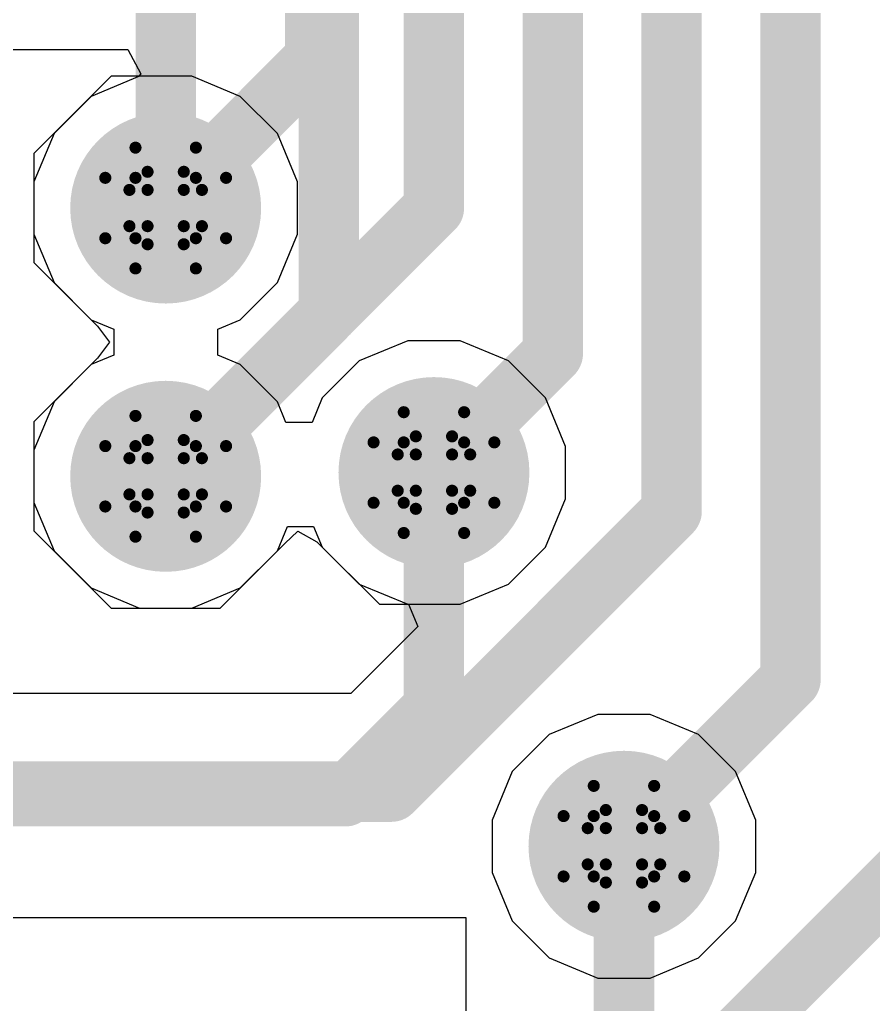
# Model space of a CAD drawing. Header units: inches. Extents: x -4 to 5258, y -4 to 5281.
# Drawn here: x 60.535 to 64.126, y 23.253 to 27.394 of the extents above; entities that cross this region are included whole.
import ezdxf

# ---------------------------------------------------------------- set-up
doc = ezdxf.new("R2010")
doc.units = ezdxf.units.IN
for name, color, linetype in [('Bottom Layer', 5, 'Continuous'), ('Bottom Solder', 6, 'Continuous'), ('Drill Drawing', 1, 'Continuous'), ('Layer 1', 16, 'Continuous'), ('Layer 2', 76, 'Continuous'), ('Top Layer', 1, 'Continuous'), ('Top Solder', 216, 'Continuous'), ('Via Holes', 16, 'Continuous')]:
    doc.layers.add(name, color=color, linetype=linetype)

msp = doc.modelspace()

# ---------------------------------------------------------------- hatches: boundary and pattern name
at = {"layer": 'Bottom Layer'}
h = msp.add_hatch(color=5, dxfattribs=at)
edge = h.paths.add_edge_path()
edge.add_arc((61.1495, 26.6015), 0.3, 0, 360)
h = msp.add_hatch(color=5, dxfattribs=at)
edge = h.paths.add_edge_path()
edge.add_arc((61.1495, 25.4734), 0.3, 0, 360)
h = msp.add_hatch(color=5, dxfattribs=at)
edge = h.paths.add_edge_path()
edge.add_arc((62.2779, 25.489), 0.3, 0, 360)
h = msp.add_hatch(color=5, dxfattribs=at)
edge = h.paths.add_edge_path()
edge.add_arc((63.0771, 23.9175), 0.3, 0, 360)
at = {"layer": 'Bottom Solder'}
h = msp.add_hatch(color=6, dxfattribs=at)
edge = h.paths.add_edge_path()
edge.add_arc((61.1495, 26.6015), 0.4016, 0, 360)
h = msp.add_hatch(color=6, dxfattribs=at)
edge = h.paths.add_edge_path()
edge.add_arc((62.2779, 25.489), 0.4016, 0, 360)
h = msp.add_hatch(color=6, dxfattribs=at)
edge = h.paths.add_edge_path()
edge.add_arc((61.1495, 25.4734), 0.4016, 0, 360)
h = msp.add_hatch(color=6, dxfattribs=at)
edge = h.paths.add_edge_path()
edge.add_arc((63.0771, 23.9175), 0.4016, 0, 360)
at = {"layer": 'Layer 1'}
h = msp.add_hatch(color=16, dxfattribs=at)
edge = h.paths.add_edge_path()
edge.add_arc((61.1495, 26.6015), 0.3, 0, 360)
h = msp.add_hatch(color=16, dxfattribs=at)
edge = h.paths.add_edge_path()
edge.add_arc((61.1495, 25.4734), 0.3, 0, 360)
h = msp.add_hatch(color=16, dxfattribs=at)
edge = h.paths.add_edge_path()
edge.add_arc((62.2779, 25.489), 0.3, 0, 360)
h = msp.add_hatch(color=16, dxfattribs=at)
edge = h.paths.add_edge_path()
edge.add_arc((63.0771, 23.9175), 0.3, 0, 360)
at = {"layer": 'Layer 2'}
h = msp.add_hatch(color=76, dxfattribs=at)
edge = h.paths.add_edge_path()
edge.add_arc((61.1495, 26.6015), 0.3, 0, 360)
h = msp.add_hatch(color=76, dxfattribs=at)
edge = h.paths.add_edge_path()
edge.add_arc((61.1495, 25.4734), 0.3, 0, 360)
h = msp.add_hatch(color=76, dxfattribs=at)
edge = h.paths.add_edge_path()
edge.add_arc((62.2779, 25.489), 0.3, 0, 360)
h = msp.add_hatch(color=76, dxfattribs=at)
edge = h.paths.add_edge_path()
edge.add_arc((63.0771, 23.9175), 0.3, 0, 360)
at = {"layer": 'Top Layer'}
h = msp.add_hatch(color=1, dxfattribs=at)
edge = h.paths.add_edge_path()
edge.add_arc((61.1495, 26.6015), 0.3, 0, 360)
h = msp.add_hatch(color=1, dxfattribs=at)
edge = h.paths.add_edge_path()
edge.add_arc((61.1495, 25.4734), 0.3, 0, 360)
h = msp.add_hatch(color=1, dxfattribs=at)
edge = h.paths.add_edge_path()
edge.add_arc((62.2779, 25.489), 0.3, 0, 360)
h = msp.add_hatch(color=1, dxfattribs=at)
edge = h.paths.add_edge_path()
edge.add_arc((63.0771, 23.9175), 0.3, 0, 360)
at = {"layer": 'Top Solder'}
h = msp.add_hatch(color=216, dxfattribs=at)
edge = h.paths.add_edge_path()
edge.add_arc((61.1495, 26.6015), 0.4016, 0, 360)
h = msp.add_hatch(color=216, dxfattribs=at)
edge = h.paths.add_edge_path()
edge.add_arc((62.2779, 25.489), 0.4016, 0, 360)
h = msp.add_hatch(color=216, dxfattribs=at)
edge = h.paths.add_edge_path()
edge.add_arc((61.1495, 25.4734), 0.4016, 0, 360)
h = msp.add_hatch(color=216, dxfattribs=at)
edge = h.paths.add_edge_path()
edge.add_arc((63.0771, 23.9175), 0.4016, 0, 360)
at = {"layer": 'Via Holes'}
h = msp.add_hatch(color=7, dxfattribs=at)
edge = h.paths.add_edge_path()
edge.add_arc((61.1495, 26.6015), 0.15, 0, 360)
h = msp.add_hatch(color=7, dxfattribs=at)
edge = h.paths.add_edge_path()
edge.add_arc((62.2779, 25.489), 0.15, 0, 360)
h = msp.add_hatch(color=7, dxfattribs=at)
edge = h.paths.add_edge_path()
edge.add_arc((61.1495, 25.4734), 0.15, 0, 360)
h = msp.add_hatch(color=7, dxfattribs=at)
edge = h.paths.add_edge_path()
edge.add_arc((63.0771, 23.9175), 0.15, 0, 360)

# ---------------------------------------------------------------- linework, layer by layer
at = {"layer": 'Bottom Layer'}
for p, q in [((61.0393, 27.1555), (60.8357, 27.0712)), ((61.2597, 27.1555), (61.0393, 27.1555)), ((61.4633, 27.0712), (61.2597, 27.1555)), ((60.8357, 27.0712), (60.6799, 26.9153)), ((61.6192, 26.9153), (61.4633, 27.0712)), ((60.6799, 26.9153), (60.5955, 26.7117)), ((61.7035, 26.7117), (61.6192, 26.9153)), ((60.5955, 26.7117), (60.5955, 26.4913)), ((61.7035, 26.4913), (61.7035, 26.7117)), ((60.5955, 26.4913), (60.6799, 26.2877)), ((61.6192, 26.2877), (61.7035, 26.4913)), ((60.6799, 26.2877), (60.8357, 26.1318)), ((61.4633, 26.1318), (61.6192, 26.2877)), ((60.8357, 26.1318), (60.9308, 26.0924)), ((61.3682, 26.0924), (61.4633, 26.1318)), ((60.9308, 26.0924), (60.9308, 25.9825)), ((61.3682, 25.9825), (61.3682, 26.0924)), ((62.1677, 26.043), (61.964, 25.9587)), ((62.3881, 26.043), (62.1677, 26.043)), ((62.5917, 25.9587), (62.3881, 26.043)), ((60.9308, 25.9825), (60.8357, 25.9431)), ((61.4633, 25.9431), (61.3682, 25.9825)), ((60.8357, 25.9431), (60.6799, 25.7872)), ((61.6192, 25.7872), (61.4633, 25.9431)), ((61.964, 25.9587), (61.8082, 25.8028)), ((62.7475, 25.8028), (62.5917, 25.9587)), ((61.8082, 25.8028), (61.7654, 25.6996)), ((62.8319, 25.5992), (62.7475, 25.8028)), ((60.6799, 25.7872), (60.5955, 25.5836)), ((61.6555, 25.6996), (61.6192, 25.7872)), ((61.7654, 25.6996), (61.6555, 25.6996)), ((62.8319, 25.3788), (62.8319, 25.5992)), ((60.5955, 25.5836), (60.5955, 25.3632)), ((60.5955, 25.3632), (60.6799, 25.1596)), ((62.7475, 25.1752), (62.8319, 25.3788)), ((61.6192, 25.1596), (61.6619, 25.2628)), ((61.6619, 25.2628), (61.7719, 25.2628)), ((61.7719, 25.2628), (61.8082, 25.1752)), ((61.8082, 25.1752), (61.964, 25.0193)), ((62.5917, 25.0193), (62.7475, 25.1752)), ((60.6799, 25.1596), (60.8357, 25.0037)), ((61.4633, 25.0037), (61.6192, 25.1596)), ((61.964, 25.0193), (62.1677, 24.935)), ((62.3881, 24.935), (62.5917, 25.0193)), ((60.8357, 25.0037), (61.0393, 24.9194)), ((61.2597, 24.9194), (61.4633, 25.0037)), ((62.1677, 24.935), (62.3881, 24.935)), ((61.0393, 24.9194), (61.2597, 24.9194)), ((62.9669, 24.4715), (62.7632, 24.3872)), ((63.1873, 24.4715), (62.9669, 24.4715)), ((63.3909, 24.3872), (63.1873, 24.4715)), ((62.7632, 24.3872), (62.6074, 24.2313)), ((63.5467, 24.2313), (63.3909, 24.3872)), ((62.6074, 24.2313), (62.5231, 24.0277)), ((63.6311, 24.0277), (63.5467, 24.2313)), ((62.5231, 24.0277), (62.5231, 23.8073)), ((63.6311, 23.8073), (63.6311, 24.0277)), ((62.5231, 23.8073), (62.6074, 23.6037)), ((63.5467, 23.6037), (63.6311, 23.8073)), ((62.6074, 23.6037), (62.7632, 23.4479)), ((63.3909, 23.4479), (63.5467, 23.6037)), ((62.7632, 23.4479), (62.9669, 23.3635)), ((63.1873, 23.3635), (63.3909, 23.4479)), ((62.9669, 23.3635), (63.1873, 23.3635))]:
    msp.add_line(p, q, dxfattribs=at)
at = {"layer": 'Drill Drawing'}
for points in [[(61.0225, 26.7285, 0.0508, 0.0508, 0), (61.0225, 26.8555, 0.0508, 0.0508, 0)], [(61.0225, 26.8555, 0.0508, 0.0508, 0), (61.2765, 26.8555, 0.0508, 0.0508, 0)], [(61.2765, 26.7285, 0.0508, 0.0508, 0), (61.2765, 26.8555, 0.0508, 0.0508, 0)], [(60.8955, 26.4745, 0.0508, 0.0508, 0), (60.8955, 26.7285, 0.0508, 0.0508, 0)], [(60.8955, 26.7285, 0.0508, 0.0508, 0), (61.0225, 26.7285, 0.0508, 0.0508, 0)], [(61.0733, 26.6777, 0.0508, 0.0508, 0), (61.0733, 26.7539, 0.0508, 0.0508, 0)], [(61.0733, 26.7539, 0.0508, 0.0508, 0), (61.2257, 26.7539, 0.0508, 0.0508, 0)], [(61.2257, 26.6777, 0.0508, 0.0508, 0), (61.2257, 26.7539, 0.0508, 0.0508, 0)], [(61.2765, 26.7285, 0.0508, 0.0508, 0), (61.4035, 26.7285, 0.0508, 0.0508, 0)], [(61.4035, 26.4745, 0.0508, 0.0508, 0), (61.4035, 26.7285, 0.0508, 0.0508, 0)], [(60.9971, 26.5253, 0.0508, 0.0508, 0), (60.9971, 26.6777, 0.0508, 0.0508, 0)], [(60.9971, 26.6777, 0.0508, 0.0508, 0), (61.0733, 26.6777, 0.0508, 0.0508, 0)], [(61.2257, 26.6777, 0.0508, 0.0508, 0), (61.3019, 26.6777, 0.0508, 0.0508, 0)], [(61.3019, 26.5253, 0.0508, 0.0508, 0), (61.3019, 26.6777, 0.0508, 0.0508, 0)], [(60.9971, 26.5253, 0.0508, 0.0508, 0), (61.0733, 26.5253, 0.0508, 0.0508, 0)], [(61.0733, 26.4491, 0.0508, 0.0508, 0), (61.0733, 26.5253, 0.0508, 0.0508, 0)], [(61.2257, 26.5253, 0.0508, 0.0508, 0), (61.3019, 26.5253, 0.0508, 0.0508, 0)], [(61.2257, 26.4491, 0.0508, 0.0508, 0), (61.2257, 26.5253, 0.0508, 0.0508, 0)], [(60.8955, 26.4745, 0.0508, 0.0508, 0), (61.0225, 26.4745, 0.0508, 0.0508, 0)], [(61.0225, 26.3475, 0.0508, 0.0508, 0), (61.0225, 26.4745, 0.0508, 0.0508, 0)], [(61.0733, 26.4491, 0.0508, 0.0508, 0), (61.2257, 26.4491, 0.0508, 0.0508, 0)], [(61.2765, 26.4745, 0.0508, 0.0508, 0), (61.4035, 26.4745, 0.0508, 0.0508, 0)], [(61.2765, 26.3475, 0.0508, 0.0508, 0), (61.2765, 26.4745, 0.0508, 0.0508, 0)], [(61.0225, 26.3475, 0.0508, 0.0508, 0), (61.2765, 26.3475, 0.0508, 0.0508, 0)], [(62.1509, 25.616, 0.0508, 0.0508, 0), (62.1509, 25.743, 0.0508, 0.0508, 0)], [(62.1509, 25.743, 0.0508, 0.0508, 0), (62.4049, 25.743, 0.0508, 0.0508, 0)], [(62.4049, 25.616, 0.0508, 0.0508, 0), (62.4049, 25.743, 0.0508, 0.0508, 0)], [(61.0225, 25.6004, 0.0508, 0.0508, 0), (61.0225, 25.7274, 0.0508, 0.0508, 0)], [(61.0225, 25.7274, 0.0508, 0.0508, 0), (61.2765, 25.7274, 0.0508, 0.0508, 0)], [(61.2765, 25.6004, 0.0508, 0.0508, 0), (61.2765, 25.7274, 0.0508, 0.0508, 0)], [(61.0733, 25.5496, 0.0508, 0.0508, 0), (61.0733, 25.6258, 0.0508, 0.0508, 0)], [(61.0733, 25.6258, 0.0508, 0.0508, 0), (61.2257, 25.6258, 0.0508, 0.0508, 0)], [(61.2257, 25.5496, 0.0508, 0.0508, 0), (61.2257, 25.6258, 0.0508, 0.0508, 0)], [(62.0239, 25.362, 0.0508, 0.0508, 0), (62.0239, 25.616, 0.0508, 0.0508, 0)], [(62.0239, 25.616, 0.0508, 0.0508, 0), (62.1509, 25.616, 0.0508, 0.0508, 0)], [(62.2017, 25.5652, 0.0508, 0.0508, 0), (62.2017, 25.6414, 0.0508, 0.0508, 0)], [(62.2017, 25.6414, 0.0508, 0.0508, 0), (62.3541, 25.6414, 0.0508, 0.0508, 0)], [(62.3541, 25.5652, 0.0508, 0.0508, 0), (62.3541, 25.6414, 0.0508, 0.0508, 0)], [(62.4049, 25.616, 0.0508, 0.0508, 0), (62.5319, 25.616, 0.0508, 0.0508, 0)], [(62.5319, 25.362, 0.0508, 0.0508, 0), (62.5319, 25.616, 0.0508, 0.0508, 0)], [(60.8955, 25.3464, 0.0508, 0.0508, 0), (60.8955, 25.6004, 0.0508, 0.0508, 0)], [(60.8955, 25.6004, 0.0508, 0.0508, 0), (61.0225, 25.6004, 0.0508, 0.0508, 0)], [(61.2765, 25.6004, 0.0508, 0.0508, 0), (61.4035, 25.6004, 0.0508, 0.0508, 0)], [(61.4035, 25.3464, 0.0508, 0.0508, 0), (61.4035, 25.6004, 0.0508, 0.0508, 0)], [(62.1255, 25.4128, 0.0508, 0.0508, 0), (62.1255, 25.5652, 0.0508, 0.0508, 0)], [(62.1255, 25.5652, 0.0508, 0.0508, 0), (62.2017, 25.5652, 0.0508, 0.0508, 0)], [(62.3541, 25.5652, 0.0508, 0.0508, 0), (62.4303, 25.5652, 0.0508, 0.0508, 0)], [(62.4303, 25.4128, 0.0508, 0.0508, 0), (62.4303, 25.5652, 0.0508, 0.0508, 0)], [(60.9971, 25.3972, 0.0508, 0.0508, 0), (60.9971, 25.5496, 0.0508, 0.0508, 0)], [(60.9971, 25.5496, 0.0508, 0.0508, 0), (61.0733, 25.5496, 0.0508, 0.0508, 0)], [(61.2257, 25.5496, 0.0508, 0.0508, 0), (61.3019, 25.5496, 0.0508, 0.0508, 0)], [(61.3019, 25.3972, 0.0508, 0.0508, 0), (61.3019, 25.5496, 0.0508, 0.0508, 0)], [(62.1255, 25.4128, 0.0508, 0.0508, 0), (62.2017, 25.4128, 0.0508, 0.0508, 0)], [(62.2017, 25.3366, 0.0508, 0.0508, 0), (62.2017, 25.4128, 0.0508, 0.0508, 0)], [(62.3541, 25.4128, 0.0508, 0.0508, 0), (62.4303, 25.4128, 0.0508, 0.0508, 0)], [(62.3541, 25.3366, 0.0508, 0.0508, 0), (62.3541, 25.4128, 0.0508, 0.0508, 0)], [(60.9971, 25.3972, 0.0508, 0.0508, 0), (61.0733, 25.3972, 0.0508, 0.0508, 0)], [(61.0733, 25.321, 0.0508, 0.0508, 0), (61.0733, 25.3972, 0.0508, 0.0508, 0)], [(61.2257, 25.3972, 0.0508, 0.0508, 0), (61.3019, 25.3972, 0.0508, 0.0508, 0)], [(61.2257, 25.321, 0.0508, 0.0508, 0), (61.2257, 25.3972, 0.0508, 0.0508, 0)], [(62.0239, 25.362, 0.0508, 0.0508, 0), (62.1509, 25.362, 0.0508, 0.0508, 0)], [(62.1509, 25.235, 0.0508, 0.0508, 0), (62.1509, 25.362, 0.0508, 0.0508, 0)], [(62.4049, 25.362, 0.0508, 0.0508, 0), (62.5319, 25.362, 0.0508, 0.0508, 0)], [(62.4049, 25.235, 0.0508, 0.0508, 0), (62.4049, 25.362, 0.0508, 0.0508, 0)], [(60.8955, 25.3464, 0.0508, 0.0508, 0), (61.0225, 25.3464, 0.0508, 0.0508, 0)], [(61.0225, 25.2194, 0.0508, 0.0508, 0), (61.0225, 25.3464, 0.0508, 0.0508, 0)], [(61.0733, 25.321, 0.0508, 0.0508, 0), (61.2257, 25.321, 0.0508, 0.0508, 0)], [(61.2765, 25.3464, 0.0508, 0.0508, 0), (61.4035, 25.3464, 0.0508, 0.0508, 0)], [(61.2765, 25.2194, 0.0508, 0.0508, 0), (61.2765, 25.3464, 0.0508, 0.0508, 0)], [(62.2017, 25.3366, 0.0508, 0.0508, 0), (62.3541, 25.3366, 0.0508, 0.0508, 0)], [(62.1509, 25.235, 0.0508, 0.0508, 0), (62.4049, 25.235, 0.0508, 0.0508, 0)], [(61.0225, 25.2194, 0.0508, 0.0508, 0), (61.2765, 25.2194, 0.0508, 0.0508, 0)], [(62.9501, 24.0445, 0.0508, 0.0508, 0), (62.9501, 24.1715, 0.0508, 0.0508, 0)], [(62.9501, 24.1715, 0.0508, 0.0508, 0), (63.2041, 24.1715, 0.0508, 0.0508, 0)], [(63.2041, 24.0445, 0.0508, 0.0508, 0), (63.2041, 24.1715, 0.0508, 0.0508, 0)], [(62.8231, 23.7905, 0.0508, 0.0508, 0), (62.8231, 24.0445, 0.0508, 0.0508, 0)], [(62.8231, 24.0445, 0.0508, 0.0508, 0), (62.9501, 24.0445, 0.0508, 0.0508, 0)], [(63.0009, 23.9937, 0.0508, 0.0508, 0), (63.0009, 24.0699, 0.0508, 0.0508, 0)], [(63.0009, 24.0699, 0.0508, 0.0508, 0), (63.1533, 24.0699, 0.0508, 0.0508, 0)], [(63.1533, 23.9937, 0.0508, 0.0508, 0), (63.1533, 24.0699, 0.0508, 0.0508, 0)], [(63.2041, 24.0445, 0.0508, 0.0508, 0), (63.3311, 24.0445, 0.0508, 0.0508, 0)], [(63.3311, 23.7905, 0.0508, 0.0508, 0), (63.3311, 24.0445, 0.0508, 0.0508, 0)], [(62.9247, 23.8413, 0.0508, 0.0508, 0), (62.9247, 23.9937, 0.0508, 0.0508, 0)], [(62.9247, 23.9937, 0.0508, 0.0508, 0), (63.0009, 23.9937, 0.0508, 0.0508, 0)], [(63.1533, 23.9937, 0.0508, 0.0508, 0), (63.2295, 23.9937, 0.0508, 0.0508, 0)], [(63.2295, 23.8413, 0.0508, 0.0508, 0), (63.2295, 23.9937, 0.0508, 0.0508, 0)], [(62.9247, 23.8413, 0.0508, 0.0508, 0), (63.0009, 23.8413, 0.0508, 0.0508, 0)], [(63.0009, 23.7651, 0.0508, 0.0508, 0), (63.0009, 23.8413, 0.0508, 0.0508, 0)], [(63.1533, 23.8413, 0.0508, 0.0508, 0), (63.2295, 23.8413, 0.0508, 0.0508, 0)], [(63.1533, 23.7651, 0.0508, 0.0508, 0), (63.1533, 23.8413, 0.0508, 0.0508, 0)], [(62.8231, 23.7905, 0.0508, 0.0508, 0), (62.9501, 23.7905, 0.0508, 0.0508, 0)], [(62.9501, 23.6635, 0.0508, 0.0508, 0), (62.9501, 23.7905, 0.0508, 0.0508, 0)], [(63.2041, 23.7905, 0.0508, 0.0508, 0), (63.3311, 23.7905, 0.0508, 0.0508, 0)], [(63.2041, 23.6635, 0.0508, 0.0508, 0), (63.2041, 23.7905, 0.0508, 0.0508, 0)], [(63.0009, 23.7651, 0.0508, 0.0508, 0), (63.1533, 23.7651, 0.0508, 0.0508, 0)], [(62.9501, 23.6635, 0.0508, 0.0508, 0), (63.2041, 23.6635, 0.0508, 0.0508, 0)]]:
    msp.add_lwpolyline(points, format="xyseb", dxfattribs=at)
for points in [[(61.0098, 26.8555, 0.0254, 0.0254, 1), (61.0352, 26.8555, 0.0254, 0.0254, 1)], [(61.0098, 26.8555, 0.0254, 0.0254, 1), (61.0352, 26.8555, 0.0254, 0.0254, 1)], [(61.2638, 26.8555, 0.0254, 0.0254, 1), (61.2892, 26.8555, 0.0254, 0.0254, 1)], [(61.2638, 26.8555, 0.0254, 0.0254, 1), (61.2892, 26.8555, 0.0254, 0.0254, 1)], [(60.8828, 26.7285, 0.0254, 0.0254, 1), (60.9082, 26.7285, 0.0254, 0.0254, 1)], [(60.8828, 26.7285, 0.0254, 0.0254, 1), (60.9082, 26.7285, 0.0254, 0.0254, 1)], [(61.0098, 26.7285, 0.0254, 0.0254, 1), (61.0352, 26.7285, 0.0254, 0.0254, 1)], [(61.0098, 26.7285, 0.0254, 0.0254, 1), (61.0352, 26.7285, 0.0254, 0.0254, 1)], [(61.0606, 26.7539, 0.0254, 0.0254, 1), (61.086, 26.7539, 0.0254, 0.0254, 1)], [(61.0606, 26.7539, 0.0254, 0.0254, 1), (61.086, 26.7539, 0.0254, 0.0254, 1)], [(61.213, 26.7539, 0.0254, 0.0254, 1), (61.2384, 26.7539, 0.0254, 0.0254, 1)], [(61.213, 26.7539, 0.0254, 0.0254, 1), (61.2384, 26.7539, 0.0254, 0.0254, 1)], [(61.2638, 26.7285, 0.0254, 0.0254, 1), (61.2892, 26.7285, 0.0254, 0.0254, 1)], [(61.2638, 26.7285, 0.0254, 0.0254, 1), (61.2892, 26.7285, 0.0254, 0.0254, 1)], [(61.3908, 26.7285, 0.0254, 0.0254, 1), (61.4162, 26.7285, 0.0254, 0.0254, 1)], [(61.3908, 26.7285, 0.0254, 0.0254, 1), (61.4162, 26.7285, 0.0254, 0.0254, 1)], [(60.9844, 26.6777, 0.0254, 0.0254, 1), (61.0098, 26.6777, 0.0254, 0.0254, 1)], [(60.9844, 26.6777, 0.0254, 0.0254, 1), (61.0098, 26.6777, 0.0254, 0.0254, 1)], [(61.0606, 26.6777, 0.0254, 0.0254, 1), (61.086, 26.6777, 0.0254, 0.0254, 1)], [(61.0606, 26.6777, 0.0254, 0.0254, 1), (61.086, 26.6777, 0.0254, 0.0254, 1)], [(61.213, 26.6777, 0.0254, 0.0254, 1), (61.2384, 26.6777, 0.0254, 0.0254, 1)], [(61.213, 26.6777, 0.0254, 0.0254, 1), (61.2384, 26.6777, 0.0254, 0.0254, 1)], [(61.2892, 26.6777, 0.0254, 0.0254, 1), (61.3146, 26.6777, 0.0254, 0.0254, 1)], [(61.2892, 26.6777, 0.0254, 0.0254, 1), (61.3146, 26.6777, 0.0254, 0.0254, 1)], [(60.9844, 26.5253, 0.0254, 0.0254, 1), (61.0098, 26.5253, 0.0254, 0.0254, 1)], [(60.9844, 26.5253, 0.0254, 0.0254, 1), (61.0098, 26.5253, 0.0254, 0.0254, 1)], [(61.0606, 26.5253, 0.0254, 0.0254, 1), (61.086, 26.5253, 0.0254, 0.0254, 1)], [(61.0606, 26.5253, 0.0254, 0.0254, 1), (61.086, 26.5253, 0.0254, 0.0254, 1)], [(61.213, 26.5253, 0.0254, 0.0254, 1), (61.2384, 26.5253, 0.0254, 0.0254, 1)], [(61.213, 26.5253, 0.0254, 0.0254, 1), (61.2384, 26.5253, 0.0254, 0.0254, 1)], [(61.2892, 26.5253, 0.0254, 0.0254, 1), (61.3146, 26.5253, 0.0254, 0.0254, 1)], [(61.2892, 26.5253, 0.0254, 0.0254, 1), (61.3146, 26.5253, 0.0254, 0.0254, 1)], [(60.8828, 26.4745, 0.0254, 0.0254, 1), (60.9082, 26.4745, 0.0254, 0.0254, 1)], [(60.8828, 26.4745, 0.0254, 0.0254, 1), (60.9082, 26.4745, 0.0254, 0.0254, 1)], [(61.0098, 26.4745, 0.0254, 0.0254, 1), (61.0352, 26.4745, 0.0254, 0.0254, 1)], [(61.0098, 26.4745, 0.0254, 0.0254, 1), (61.0352, 26.4745, 0.0254, 0.0254, 1)], [(61.0606, 26.4491, 0.0254, 0.0254, 1), (61.086, 26.4491, 0.0254, 0.0254, 1)], [(61.0606, 26.4491, 0.0254, 0.0254, 1), (61.086, 26.4491, 0.0254, 0.0254, 1)], [(61.213, 26.4491, 0.0254, 0.0254, 1), (61.2384, 26.4491, 0.0254, 0.0254, 1)], [(61.213, 26.4491, 0.0254, 0.0254, 1), (61.2384, 26.4491, 0.0254, 0.0254, 1)], [(61.2638, 26.4745, 0.0254, 0.0254, 1), (61.2892, 26.4745, 0.0254, 0.0254, 1)], [(61.2638, 26.4745, 0.0254, 0.0254, 1), (61.2892, 26.4745, 0.0254, 0.0254, 1)], [(61.3908, 26.4745, 0.0254, 0.0254, 1), (61.4162, 26.4745, 0.0254, 0.0254, 1)], [(61.3908, 26.4745, 0.0254, 0.0254, 1), (61.4162, 26.4745, 0.0254, 0.0254, 1)], [(61.0098, 26.3475, 0.0254, 0.0254, 1), (61.0352, 26.3475, 0.0254, 0.0254, 1)], [(61.0098, 26.3475, 0.0254, 0.0254, 1), (61.0352, 26.3475, 0.0254, 0.0254, 1)], [(61.2638, 26.3475, 0.0254, 0.0254, 1), (61.2892, 26.3475, 0.0254, 0.0254, 1)], [(61.2638, 26.3475, 0.0254, 0.0254, 1), (61.2892, 26.3475, 0.0254, 0.0254, 1)], [(62.1382, 25.743, 0.0254, 0.0254, 1), (62.1636, 25.743, 0.0254, 0.0254, 1)], [(62.1382, 25.743, 0.0254, 0.0254, 1), (62.1636, 25.743, 0.0254, 0.0254, 1)], [(62.3922, 25.743, 0.0254, 0.0254, 1), (62.4176, 25.743, 0.0254, 0.0254, 1)], [(62.3922, 25.743, 0.0254, 0.0254, 1), (62.4176, 25.743, 0.0254, 0.0254, 1)], [(61.0098, 25.7274, 0.0254, 0.0254, 1), (61.0352, 25.7274, 0.0254, 0.0254, 1)], [(61.0098, 25.7274, 0.0254, 0.0254, 1), (61.0352, 25.7274, 0.0254, 0.0254, 1)], [(61.2638, 25.7274, 0.0254, 0.0254, 1), (61.2892, 25.7274, 0.0254, 0.0254, 1)], [(61.2638, 25.7274, 0.0254, 0.0254, 1), (61.2892, 25.7274, 0.0254, 0.0254, 1)], [(61.0606, 25.6258, 0.0254, 0.0254, 1), (61.086, 25.6258, 0.0254, 0.0254, 1)], [(61.0606, 25.6258, 0.0254, 0.0254, 1), (61.086, 25.6258, 0.0254, 0.0254, 1)], [(61.213, 25.6258, 0.0254, 0.0254, 1), (61.2384, 25.6258, 0.0254, 0.0254, 1)], [(61.213, 25.6258, 0.0254, 0.0254, 1), (61.2384, 25.6258, 0.0254, 0.0254, 1)], [(62.0112, 25.616, 0.0254, 0.0254, 1), (62.0366, 25.616, 0.0254, 0.0254, 1)], [(62.0112, 25.616, 0.0254, 0.0254, 1), (62.0366, 25.616, 0.0254, 0.0254, 1)], [(62.1382, 25.616, 0.0254, 0.0254, 1), (62.1636, 25.616, 0.0254, 0.0254, 1)], [(62.1382, 25.616, 0.0254, 0.0254, 1), (62.1636, 25.616, 0.0254, 0.0254, 1)], [(62.189, 25.6414, 0.0254, 0.0254, 1), (62.2144, 25.6414, 0.0254, 0.0254, 1)], [(62.189, 25.6414, 0.0254, 0.0254, 1), (62.2144, 25.6414, 0.0254, 0.0254, 1)], [(62.3414, 25.6414, 0.0254, 0.0254, 1), (62.3668, 25.6414, 0.0254, 0.0254, 1)], [(62.3414, 25.6414, 0.0254, 0.0254, 1), (62.3668, 25.6414, 0.0254, 0.0254, 1)], [(62.3922, 25.616, 0.0254, 0.0254, 1), (62.4176, 25.616, 0.0254, 0.0254, 1)], [(62.3922, 25.616, 0.0254, 0.0254, 1), (62.4176, 25.616, 0.0254, 0.0254, 1)], [(62.5192, 25.616, 0.0254, 0.0254, 1), (62.5446, 25.616, 0.0254, 0.0254, 1)], [(62.5192, 25.616, 0.0254, 0.0254, 1), (62.5446, 25.616, 0.0254, 0.0254, 1)], [(60.8828, 25.6004, 0.0254, 0.0254, 1), (60.9082, 25.6004, 0.0254, 0.0254, 1)], [(60.8828, 25.6004, 0.0254, 0.0254, 1), (60.9082, 25.6004, 0.0254, 0.0254, 1)], [(61.0098, 25.6004, 0.0254, 0.0254, 1), (61.0352, 25.6004, 0.0254, 0.0254, 1)], [(61.0098, 25.6004, 0.0254, 0.0254, 1), (61.0352, 25.6004, 0.0254, 0.0254, 1)], [(61.2638, 25.6004, 0.0254, 0.0254, 1), (61.2892, 25.6004, 0.0254, 0.0254, 1)], [(61.2638, 25.6004, 0.0254, 0.0254, 1), (61.2892, 25.6004, 0.0254, 0.0254, 1)], [(61.3908, 25.6004, 0.0254, 0.0254, 1), (61.4162, 25.6004, 0.0254, 0.0254, 1)], [(61.3908, 25.6004, 0.0254, 0.0254, 1), (61.4162, 25.6004, 0.0254, 0.0254, 1)], [(62.1128, 25.5652, 0.0254, 0.0254, 1), (62.1382, 25.5652, 0.0254, 0.0254, 1)], [(62.1128, 25.5652, 0.0254, 0.0254, 1), (62.1382, 25.5652, 0.0254, 0.0254, 1)], [(62.189, 25.5652, 0.0254, 0.0254, 1), (62.2144, 25.5652, 0.0254, 0.0254, 1)], [(62.189, 25.5652, 0.0254, 0.0254, 1), (62.2144, 25.5652, 0.0254, 0.0254, 1)], [(62.3414, 25.5652, 0.0254, 0.0254, 1), (62.3668, 25.5652, 0.0254, 0.0254, 1)], [(62.3414, 25.5652, 0.0254, 0.0254, 1), (62.3668, 25.5652, 0.0254, 0.0254, 1)], [(62.4176, 25.5652, 0.0254, 0.0254, 1), (62.443, 25.5652, 0.0254, 0.0254, 1)], [(62.4176, 25.5652, 0.0254, 0.0254, 1), (62.443, 25.5652, 0.0254, 0.0254, 1)], [(60.9844, 25.5496, 0.0254, 0.0254, 1), (61.0098, 25.5496, 0.0254, 0.0254, 1)], [(60.9844, 25.5496, 0.0254, 0.0254, 1), (61.0098, 25.5496, 0.0254, 0.0254, 1)], [(61.0606, 25.5496, 0.0254, 0.0254, 1), (61.086, 25.5496, 0.0254, 0.0254, 1)], [(61.0606, 25.5496, 0.0254, 0.0254, 1), (61.086, 25.5496, 0.0254, 0.0254, 1)], [(61.213, 25.5496, 0.0254, 0.0254, 1), (61.2384, 25.5496, 0.0254, 0.0254, 1)], [(61.213, 25.5496, 0.0254, 0.0254, 1), (61.2384, 25.5496, 0.0254, 0.0254, 1)], [(61.2892, 25.5496, 0.0254, 0.0254, 1), (61.3146, 25.5496, 0.0254, 0.0254, 1)], [(61.2892, 25.5496, 0.0254, 0.0254, 1), (61.3146, 25.5496, 0.0254, 0.0254, 1)], [(62.1128, 25.4128, 0.0254, 0.0254, 1), (62.1382, 25.4128, 0.0254, 0.0254, 1)], [(62.1128, 25.4128, 0.0254, 0.0254, 1), (62.1382, 25.4128, 0.0254, 0.0254, 1)], [(62.189, 25.4128, 0.0254, 0.0254, 1), (62.2144, 25.4128, 0.0254, 0.0254, 1)], [(62.189, 25.4128, 0.0254, 0.0254, 1), (62.2144, 25.4128, 0.0254, 0.0254, 1)], [(62.3414, 25.4128, 0.0254, 0.0254, 1), (62.3668, 25.4128, 0.0254, 0.0254, 1)], [(62.3414, 25.4128, 0.0254, 0.0254, 1), (62.3668, 25.4128, 0.0254, 0.0254, 1)], [(62.4176, 25.4128, 0.0254, 0.0254, 1), (62.443, 25.4128, 0.0254, 0.0254, 1)], [(62.4176, 25.4128, 0.0254, 0.0254, 1), (62.443, 25.4128, 0.0254, 0.0254, 1)], [(60.9844, 25.3972, 0.0254, 0.0254, 1), (61.0098, 25.3972, 0.0254, 0.0254, 1)], [(60.9844, 25.3972, 0.0254, 0.0254, 1), (61.0098, 25.3972, 0.0254, 0.0254, 1)], [(61.0606, 25.3972, 0.0254, 0.0254, 1), (61.086, 25.3972, 0.0254, 0.0254, 1)], [(61.0606, 25.3972, 0.0254, 0.0254, 1), (61.086, 25.3972, 0.0254, 0.0254, 1)], [(61.213, 25.3972, 0.0254, 0.0254, 1), (61.2384, 25.3972, 0.0254, 0.0254, 1)], [(61.213, 25.3972, 0.0254, 0.0254, 1), (61.2384, 25.3972, 0.0254, 0.0254, 1)], [(61.2892, 25.3972, 0.0254, 0.0254, 1), (61.3146, 25.3972, 0.0254, 0.0254, 1)], [(61.2892, 25.3972, 0.0254, 0.0254, 1), (61.3146, 25.3972, 0.0254, 0.0254, 1)], [(62.0112, 25.362, 0.0254, 0.0254, 1), (62.0366, 25.362, 0.0254, 0.0254, 1)], [(62.0112, 25.362, 0.0254, 0.0254, 1), (62.0366, 25.362, 0.0254, 0.0254, 1)], [(62.1382, 25.362, 0.0254, 0.0254, 1), (62.1636, 25.362, 0.0254, 0.0254, 1)], [(62.1382, 25.362, 0.0254, 0.0254, 1), (62.1636, 25.362, 0.0254, 0.0254, 1)], [(62.3922, 25.362, 0.0254, 0.0254, 1), (62.4176, 25.362, 0.0254, 0.0254, 1)], [(62.3922, 25.362, 0.0254, 0.0254, 1), (62.4176, 25.362, 0.0254, 0.0254, 1)], [(62.5192, 25.362, 0.0254, 0.0254, 1), (62.5446, 25.362, 0.0254, 0.0254, 1)], [(62.5192, 25.362, 0.0254, 0.0254, 1), (62.5446, 25.362, 0.0254, 0.0254, 1)], [(60.8828, 25.3464, 0.0254, 0.0254, 1), (60.9082, 25.3464, 0.0254, 0.0254, 1)], [(60.8828, 25.3464, 0.0254, 0.0254, 1), (60.9082, 25.3464, 0.0254, 0.0254, 1)], [(61.0098, 25.3464, 0.0254, 0.0254, 1), (61.0352, 25.3464, 0.0254, 0.0254, 1)], [(61.0098, 25.3464, 0.0254, 0.0254, 1), (61.0352, 25.3464, 0.0254, 0.0254, 1)], [(61.0606, 25.321, 0.0254, 0.0254, 1), (61.086, 25.321, 0.0254, 0.0254, 1)], [(61.0606, 25.321, 0.0254, 0.0254, 1), (61.086, 25.321, 0.0254, 0.0254, 1)], [(61.213, 25.321, 0.0254, 0.0254, 1), (61.2384, 25.321, 0.0254, 0.0254, 1)], [(61.213, 25.321, 0.0254, 0.0254, 1), (61.2384, 25.321, 0.0254, 0.0254, 1)], [(61.2638, 25.3464, 0.0254, 0.0254, 1), (61.2892, 25.3464, 0.0254, 0.0254, 1)], [(61.2638, 25.3464, 0.0254, 0.0254, 1), (61.2892, 25.3464, 0.0254, 0.0254, 1)], [(61.3908, 25.3464, 0.0254, 0.0254, 1), (61.4162, 25.3464, 0.0254, 0.0254, 1)], [(61.3908, 25.3464, 0.0254, 0.0254, 1), (61.4162, 25.3464, 0.0254, 0.0254, 1)], [(62.189, 25.3366, 0.0254, 0.0254, 1), (62.2144, 25.3366, 0.0254, 0.0254, 1)], [(62.189, 25.3366, 0.0254, 0.0254, 1), (62.2144, 25.3366, 0.0254, 0.0254, 1)], [(62.3414, 25.3366, 0.0254, 0.0254, 1), (62.3668, 25.3366, 0.0254, 0.0254, 1)], [(62.3414, 25.3366, 0.0254, 0.0254, 1), (62.3668, 25.3366, 0.0254, 0.0254, 1)], [(62.1382, 25.235, 0.0254, 0.0254, 1), (62.1636, 25.235, 0.0254, 0.0254, 1)], [(62.1382, 25.235, 0.0254, 0.0254, 1), (62.1636, 25.235, 0.0254, 0.0254, 1)], [(62.3922, 25.235, 0.0254, 0.0254, 1), (62.4176, 25.235, 0.0254, 0.0254, 1)], [(62.3922, 25.235, 0.0254, 0.0254, 1), (62.4176, 25.235, 0.0254, 0.0254, 1)], [(61.0098, 25.2194, 0.0254, 0.0254, 1), (61.0352, 25.2194, 0.0254, 0.0254, 1)], [(61.0098, 25.2194, 0.0254, 0.0254, 1), (61.0352, 25.2194, 0.0254, 0.0254, 1)], [(61.2638, 25.2194, 0.0254, 0.0254, 1), (61.2892, 25.2194, 0.0254, 0.0254, 1)], [(61.2638, 25.2194, 0.0254, 0.0254, 1), (61.2892, 25.2194, 0.0254, 0.0254, 1)], [(62.9374, 24.1715, 0.0254, 0.0254, 1), (62.9628, 24.1715, 0.0254, 0.0254, 1)], [(62.9374, 24.1715, 0.0254, 0.0254, 1), (62.9628, 24.1715, 0.0254, 0.0254, 1)], [(63.1914, 24.1715, 0.0254, 0.0254, 1), (63.2168, 24.1715, 0.0254, 0.0254, 1)], [(63.1914, 24.1715, 0.0254, 0.0254, 1), (63.2168, 24.1715, 0.0254, 0.0254, 1)], [(62.8104, 24.0445, 0.0254, 0.0254, 1), (62.8358, 24.0445, 0.0254, 0.0254, 1)], [(62.8104, 24.0445, 0.0254, 0.0254, 1), (62.8358, 24.0445, 0.0254, 0.0254, 1)], [(62.9374, 24.0445, 0.0254, 0.0254, 1), (62.9628, 24.0445, 0.0254, 0.0254, 1)], [(62.9374, 24.0445, 0.0254, 0.0254, 1), (62.9628, 24.0445, 0.0254, 0.0254, 1)], [(62.9882, 24.0699, 0.0254, 0.0254, 1), (63.0136, 24.0699, 0.0254, 0.0254, 1)], [(62.9882, 24.0699, 0.0254, 0.0254, 1), (63.0136, 24.0699, 0.0254, 0.0254, 1)], [(63.1406, 24.0699, 0.0254, 0.0254, 1), (63.166, 24.0699, 0.0254, 0.0254, 1)], [(63.1406, 24.0699, 0.0254, 0.0254, 1), (63.166, 24.0699, 0.0254, 0.0254, 1)], [(63.1914, 24.0445, 0.0254, 0.0254, 1), (63.2168, 24.0445, 0.0254, 0.0254, 1)], [(63.1914, 24.0445, 0.0254, 0.0254, 1), (63.2168, 24.0445, 0.0254, 0.0254, 1)], [(63.3184, 24.0445, 0.0254, 0.0254, 1), (63.3438, 24.0445, 0.0254, 0.0254, 1)], [(63.3184, 24.0445, 0.0254, 0.0254, 1), (63.3438, 24.0445, 0.0254, 0.0254, 1)], [(62.912, 23.9937, 0.0254, 0.0254, 1), (62.9374, 23.9937, 0.0254, 0.0254, 1)], [(62.912, 23.9937, 0.0254, 0.0254, 1), (62.9374, 23.9937, 0.0254, 0.0254, 1)], [(62.9882, 23.9937, 0.0254, 0.0254, 1), (63.0136, 23.9937, 0.0254, 0.0254, 1)], [(62.9882, 23.9937, 0.0254, 0.0254, 1), (63.0136, 23.9937, 0.0254, 0.0254, 1)], [(63.1406, 23.9937, 0.0254, 0.0254, 1), (63.166, 23.9937, 0.0254, 0.0254, 1)], [(63.1406, 23.9937, 0.0254, 0.0254, 1), (63.166, 23.9937, 0.0254, 0.0254, 1)], [(63.2168, 23.9937, 0.0254, 0.0254, 1), (63.2422, 23.9937, 0.0254, 0.0254, 1)], [(63.2168, 23.9937, 0.0254, 0.0254, 1), (63.2422, 23.9937, 0.0254, 0.0254, 1)], [(62.912, 23.8413, 0.0254, 0.0254, 1), (62.9374, 23.8413, 0.0254, 0.0254, 1)], [(62.912, 23.8413, 0.0254, 0.0254, 1), (62.9374, 23.8413, 0.0254, 0.0254, 1)], [(62.9882, 23.8413, 0.0254, 0.0254, 1), (63.0136, 23.8413, 0.0254, 0.0254, 1)], [(62.9882, 23.8413, 0.0254, 0.0254, 1), (63.0136, 23.8413, 0.0254, 0.0254, 1)], [(63.1406, 23.8413, 0.0254, 0.0254, 1), (63.166, 23.8413, 0.0254, 0.0254, 1)], [(63.1406, 23.8413, 0.0254, 0.0254, 1), (63.166, 23.8413, 0.0254, 0.0254, 1)], [(63.2168, 23.8413, 0.0254, 0.0254, 1), (63.2422, 23.8413, 0.0254, 0.0254, 1)], [(63.2168, 23.8413, 0.0254, 0.0254, 1), (63.2422, 23.8413, 0.0254, 0.0254, 1)], [(62.8104, 23.7905, 0.0254, 0.0254, 1), (62.8358, 23.7905, 0.0254, 0.0254, 1)], [(62.8104, 23.7905, 0.0254, 0.0254, 1), (62.8358, 23.7905, 0.0254, 0.0254, 1)], [(62.9374, 23.7905, 0.0254, 0.0254, 1), (62.9628, 23.7905, 0.0254, 0.0254, 1)], [(62.9374, 23.7905, 0.0254, 0.0254, 1), (62.9628, 23.7905, 0.0254, 0.0254, 1)], [(63.1914, 23.7905, 0.0254, 0.0254, 1), (63.2168, 23.7905, 0.0254, 0.0254, 1)], [(63.1914, 23.7905, 0.0254, 0.0254, 1), (63.2168, 23.7905, 0.0254, 0.0254, 1)], [(63.3184, 23.7905, 0.0254, 0.0254, 1), (63.3438, 23.7905, 0.0254, 0.0254, 1)], [(63.3184, 23.7905, 0.0254, 0.0254, 1), (63.3438, 23.7905, 0.0254, 0.0254, 1)], [(62.9882, 23.7651, 0.0254, 0.0254, 1), (63.0136, 23.7651, 0.0254, 0.0254, 1)], [(62.9882, 23.7651, 0.0254, 0.0254, 1), (63.0136, 23.7651, 0.0254, 0.0254, 1)], [(63.1406, 23.7651, 0.0254, 0.0254, 1), (63.166, 23.7651, 0.0254, 0.0254, 1)], [(63.1406, 23.7651, 0.0254, 0.0254, 1), (63.166, 23.7651, 0.0254, 0.0254, 1)], [(62.9374, 23.6635, 0.0254, 0.0254, 1), (62.9628, 23.6635, 0.0254, 0.0254, 1)], [(62.9374, 23.6635, 0.0254, 0.0254, 1), (62.9628, 23.6635, 0.0254, 0.0254, 1)], [(63.1914, 23.6635, 0.0254, 0.0254, 1), (63.2168, 23.6635, 0.0254, 0.0254, 1)], [(63.1914, 23.6635, 0.0254, 0.0254, 1), (63.2168, 23.6635, 0.0254, 0.0254, 1)]]:
    msp.add_lwpolyline(points, format="xyseb", close=True, dxfattribs=at)
at = {"layer": 'Layer 1'}
for p, q in [((61.0393, 27.1555), (60.8357, 27.0712)), ((61.2597, 27.1555), (61.0393, 27.1555)), ((61.4633, 27.0712), (61.2597, 27.1555)), ((60.8357, 27.0712), (60.6799, 26.9153)), ((61.6192, 26.9153), (61.4633, 27.0712)), ((60.6799, 26.9153), (60.5955, 26.7117)), ((61.7035, 26.7117), (61.6192, 26.9153)), ((60.5955, 26.7117), (60.5955, 26.4913)), ((61.7035, 26.4913), (61.7035, 26.7117)), ((60.5955, 26.4913), (60.6799, 26.2877)), ((61.6192, 26.2877), (61.7035, 26.4913)), ((60.6799, 26.2877), (60.8357, 26.1318)), ((61.4633, 26.1318), (61.6192, 26.2877)), ((60.8357, 26.1318), (60.9308, 26.0924)), ((61.3682, 26.0924), (61.4633, 26.1318)), ((60.9308, 26.0924), (60.9308, 25.9825)), ((61.3682, 25.9825), (61.3682, 26.0924)), ((62.1677, 26.043), (61.964, 25.9587)), ((62.3881, 26.043), (62.1677, 26.043)), ((62.5917, 25.9587), (62.3881, 26.043)), ((60.9308, 25.9825), (60.8357, 25.9431)), ((61.4633, 25.9431), (61.3682, 25.9825)), ((60.8357, 25.9431), (60.6799, 25.7872)), ((61.6192, 25.7872), (61.4633, 25.9431)), ((61.964, 25.9587), (61.8082, 25.8028)), ((62.7475, 25.8028), (62.5917, 25.9587)), ((61.8082, 25.8028), (61.7654, 25.6996)), ((62.8319, 25.5992), (62.7475, 25.8028)), ((60.6799, 25.7872), (60.5955, 25.5836)), ((61.6555, 25.6996), (61.6192, 25.7872)), ((61.7654, 25.6996), (61.6555, 25.6996)), ((62.8319, 25.3788), (62.8319, 25.5992)), ((60.5955, 25.5836), (60.5955, 25.3632)), ((60.5955, 25.3632), (60.6799, 25.1596)), ((62.7475, 25.1752), (62.8319, 25.3788)), ((61.6192, 25.1596), (61.6619, 25.2628)), ((61.6619, 25.2628), (61.7719, 25.2628)), ((61.7719, 25.2628), (61.8082, 25.1752)), ((61.8082, 25.1752), (61.964, 25.0193)), ((62.5917, 25.0193), (62.7475, 25.1752)), ((60.6799, 25.1596), (60.8357, 25.0037)), ((61.4633, 25.0037), (61.6192, 25.1596)), ((61.964, 25.0193), (62.1677, 24.935)), ((62.3881, 24.935), (62.5917, 25.0193)), ((60.8357, 25.0037), (61.0393, 24.9194)), ((61.2597, 24.9194), (61.4633, 25.0037)), ((62.1677, 24.935), (62.3881, 24.935)), ((61.0393, 24.9194), (61.2597, 24.9194)), ((62.9669, 24.4715), (62.7632, 24.3872)), ((63.1873, 24.4715), (62.9669, 24.4715)), ((63.3909, 24.3872), (63.1873, 24.4715)), ((62.7632, 24.3872), (62.6074, 24.2313)), ((63.5467, 24.2313), (63.3909, 24.3872)), ((62.6074, 24.2313), (62.5231, 24.0277)), ((63.6311, 24.0277), (63.5467, 24.2313)), ((62.5231, 24.0277), (62.5231, 23.8073)), ((63.6311, 23.8073), (63.6311, 24.0277)), ((62.5231, 23.8073), (62.6074, 23.6037)), ((63.5467, 23.6037), (63.6311, 23.8073)), ((62.6074, 23.6037), (62.7632, 23.4479)), ((63.3909, 23.4479), (63.5467, 23.6037)), ((62.7632, 23.4479), (62.9669, 23.3635)), ((63.1873, 23.3635), (63.3909, 23.4479)), ((62.9669, 23.3635), (63.1873, 23.3635))]:
    msp.add_line(p, q, dxfattribs=at)
at = {"layer": 'Layer 2'}
for points in [[(61.8362, 26.1599, 0.254, 0.254, 0), (61.8362, 28.0751, 0.254, 0.254, 0)], [(61.1496, 26.6014, 0.254, 0.254, 0), (61.1496, 27.7871, 0.254, 0.254, 0)], [(61.1496, 25.4733, 0.254, 0.254, 0), (61.8226, 26.1463, 0.254, 0.254, 0)], [(62.2779, 24.5007, 0.254, 0.254, 0), (62.2779, 25.489, 0.254, 0.254, 0)], [(61.9049, 24.1277, 0.254, 0.254, 0), (62.2779, 24.5007, 0.254, 0.254, 0)], [(55.074, 24.1277, 0.254, 0.254, 0), (61.9049, 24.1277, 0.254, 0.254, 0)], [(63.0772, 21.1606, 0.254, 0.254, 0), (63.0772, 23.9174, 0.254, 0.254, 0)]]:
    msp.add_lwpolyline(points, format="xyseb", dxfattribs=at)
for points in [[(61.0861, 26.6014, 0.127, 0.127, 1), (61.2131, 26.6014, 0.127, 0.127, 1)], [(61.7591, 26.1463, 0.127, 0.127, 1), (61.8861, 26.1463, 0.127, 0.127, 1)], [(61.7727, 26.1599, 0.127, 0.127, 1), (61.8997, 26.1599, 0.127, 0.127, 1)], [(61.0861, 25.4733, 0.127, 0.127, 1), (61.2131, 25.4733, 0.127, 0.127, 1)], [(62.2144, 25.489, 0.127, 0.127, 1), (62.3414, 25.489, 0.127, 0.127, 1)], [(62.2144, 24.5007, 0.127, 0.127, 1), (62.3414, 24.5007, 0.127, 0.127, 1)], [(62.2144, 24.5007, 0.127, 0.127, 1), (62.3414, 24.5007, 0.127, 0.127, 1)], [(61.8414, 24.1277, 0.127, 0.127, 1), (61.9684, 24.1277, 0.127, 0.127, 1)], [(61.8414, 24.1277, 0.127, 0.127, 1), (61.9684, 24.1277, 0.127, 0.127, 1)], [(63.0137, 23.9174, 0.127, 0.127, 1), (63.1407, 23.9174, 0.127, 0.127, 1)]]:
    msp.add_lwpolyline(points, format="xyseb", close=True, dxfattribs=at)
at = {"layer": 'Top Layer'}
for p, q in [((60.3791, 27.2681), (60.99, 27.2681)), ((60.99, 27.2681), (61.0443, 27.1665)), ((61.0443, 27.1665), (61.0369, 27.1555)), ((60.92, 27.1555), (60.5955, 26.831)), ((61.0369, 27.1555), (60.92, 27.1555)), ((60.5955, 26.831), (60.5955, 26.372)), ((60.5955, 26.372), (60.8624, 26.1051)), ((60.8624, 26.1051), (60.9126, 26.0374)), ((60.9126, 26.0374), (60.8624, 25.9698)), ((60.8624, 25.9698), (60.5955, 25.7029)), ((60.5955, 25.7029), (60.5955, 25.2439)), ((60.5955, 25.2439), (60.92, 24.9194)), ((61.6506, 25.191), (61.7058, 25.2426)), ((61.7058, 25.2426), (61.7859, 25.1975)), ((61.379, 24.9194), (61.6506, 25.191)), ((61.7859, 25.1975), (62.0484, 24.935)), ((62.0484, 24.935), (62.1708, 24.935)), ((62.1708, 24.935), (62.2097, 24.8411)), ((60.92, 24.9194), (61.379, 24.9194)), ((62.2097, 24.8411), (61.9281, 24.5596)), ((61.9281, 24.5596), (55.0731, 24.5596)), ((55.209, 23.6182), (62.412, 23.6182)), ((62.412, 23.6182), (62.412, 18.7635))]:
    msp.add_line(p, q, dxfattribs=at)
for points in [[(61.7777, 27.2297, 0.254, 0.254, 0), (61.7777, 29.1062, 0.254, 0.254, 0)], [(62.2776, 26.6015, 0.254, 0.254, 0), (62.2776, 29.1062, 0.254, 0.254, 0)], [(62.7777, 25.9889, 0.254, 0.254, 0), (62.7777, 29.1062, 0.254, 0.254, 0)], [(63.2776, 25.3258, 0.254, 0.254, 0), (63.2776, 29.1062, 0.254, 0.254, 0)], [(63.7777, 24.6182, 0.254, 0.254, 0), (63.7777, 29.1062, 0.254, 0.254, 0)], [(61.1495, 26.6015, 0.254, 0.254, 0), (61.7777, 27.2297, 0.254, 0.254, 0)], [(61.1495, 25.4734, 0.254, 0.254, 0), (62.2776, 26.6015, 0.254, 0.254, 0)], [(62.2779, 25.489, 0.254, 0.254, 0), (62.7777, 25.9889, 0.254, 0.254, 0)], [(62.0989, 24.1472, 0.254, 0.254, 0), (63.2776, 25.3258, 0.254, 0.254, 0)], [(63.0771, 23.9175, 0.254, 0.254, 0), (63.7777, 24.6182, 0.254, 0.254, 0)], [(55.0731, 24.1472, 0.254, 0.254, 0), (62.0989, 24.1472, 0.254, 0.254, 0)], [(62.9805, 22.5439, 0.254, 0.254, 0), (64.2779, 23.8413, 0.254, 0.254, 0)]]:
    msp.add_lwpolyline(points, format="xyseb", dxfattribs=at)
for points in [[(61.7142, 27.2297, 0.127, 0.127, 1), (61.8412, 27.2297, 0.127, 0.127, 1)], [(61.7142, 27.2297, 0.127, 0.127, 1), (61.8412, 27.2297, 0.127, 0.127, 1)], [(61.086, 26.6015, 0.127, 0.127, 1), (61.213, 26.6015, 0.127, 0.127, 1)], [(62.2141, 26.6015, 0.127, 0.127, 1), (62.3411, 26.6015, 0.127, 0.127, 1)], [(62.2141, 26.6015, 0.127, 0.127, 1), (62.3411, 26.6015, 0.127, 0.127, 1)], [(62.7142, 25.9889, 0.127, 0.127, 1), (62.8412, 25.9889, 0.127, 0.127, 1)], [(62.7142, 25.9889, 0.127, 0.127, 1), (62.8412, 25.9889, 0.127, 0.127, 1)], [(61.086, 25.4734, 0.127, 0.127, 1), (61.213, 25.4734, 0.127, 0.127, 1)], [(62.2144, 25.489, 0.127, 0.127, 1), (62.3414, 25.489, 0.127, 0.127, 1)], [(63.2141, 25.3258, 0.127, 0.127, 1), (63.3411, 25.3258, 0.127, 0.127, 1)], [(63.2141, 25.3258, 0.127, 0.127, 1), (63.3411, 25.3258, 0.127, 0.127, 1)], [(63.7142, 24.6182, 0.127, 0.127, 1), (63.8412, 24.6182, 0.127, 0.127, 1)], [(63.7142, 24.6182, 0.127, 0.127, 1), (63.8412, 24.6182, 0.127, 0.127, 1)], [(62.0354, 24.1472, 0.127, 0.127, 1), (62.1624, 24.1472, 0.127, 0.127, 1)], [(62.0354, 24.1472, 0.127, 0.127, 1), (62.1624, 24.1472, 0.127, 0.127, 1)], [(63.0136, 23.9175, 0.127, 0.127, 1), (63.1406, 23.9175, 0.127, 0.127, 1)]]:
    msp.add_lwpolyline(points, format="xyseb", close=True, dxfattribs=at)

doc.saveas('drawing.dxf')
